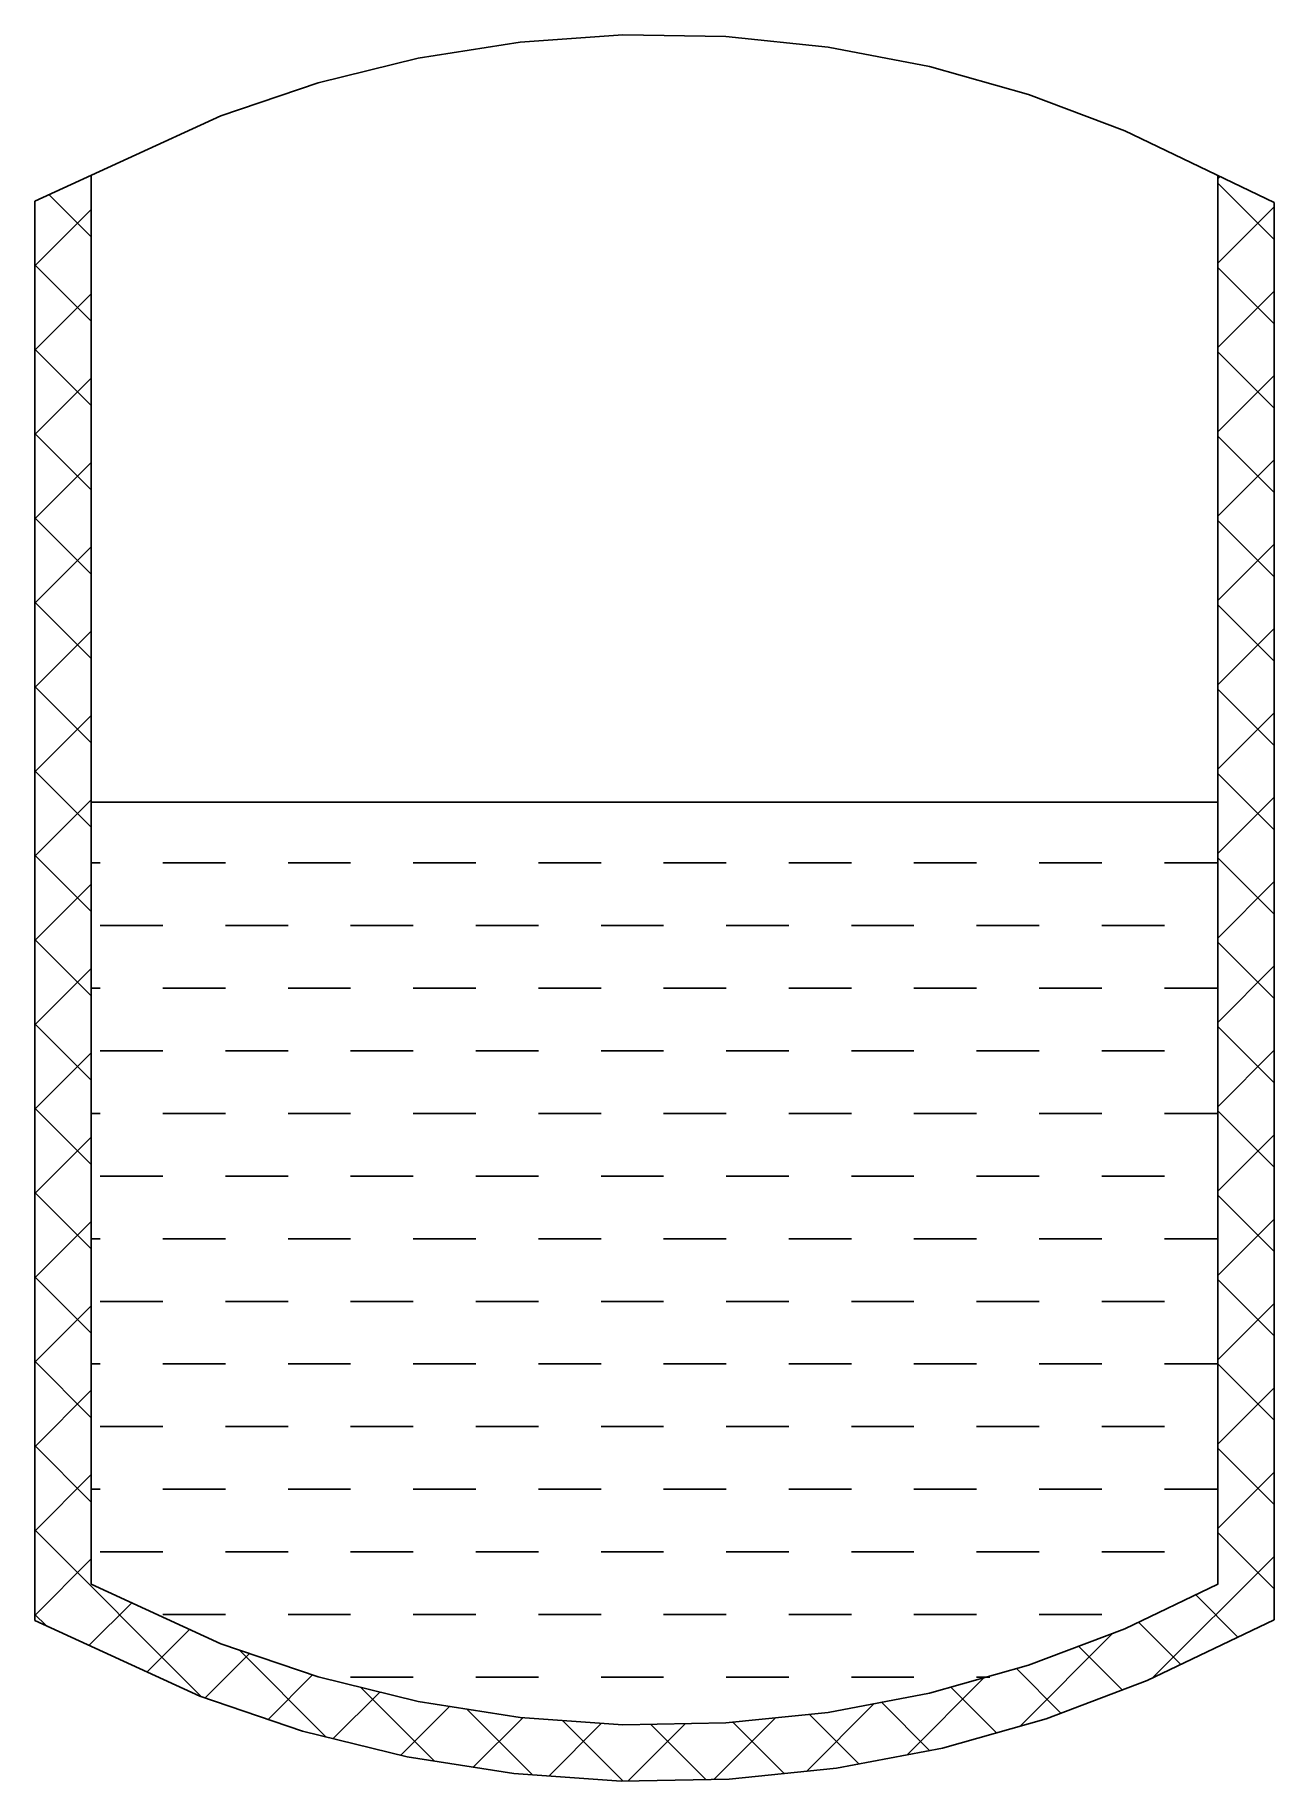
# Model space of a CAD drawing. Header units: millimetres. Extents: x -1703 to 1597, y -2399 to 2249.
import ezdxf

# ---------------------------------------------------------------- set-up
doc = ezdxf.new("R2010")
doc.units = ezdxf.units.MM

msp = doc.modelspace()

# ---------------------------------------------------------------- hatches: boundary and pattern name
at = {"linetype": 'ByBlock', "lineweight": -2}
h = msp.add_hatch(dxfattribs=at)
h.set_pattern_fill('DASH', color=0, scale=52.5, style=0)
h.set_pattern_definition([(0, (-278896.88, -101468.1), (166.6875, 166.6875), [166.6875, -166.6875])])
h.paths.add_polyline_path([(1447.2, 206.3), (-1552.8, 206.3), (-1552.8, -1874.8), (-1305.2, -1993.5), (-1048.6, -2090.3), (-784.6, -2164.7), (-515.2, -2216.2), (-242.4, -2244.3), (31.7, -2248.8), (305.2, -2229.8), (576.2, -2187.3), (842.5, -2121.6), (1102.1, -2033.4), (1447, -1875.1), (1447.2, -1874.9)])

# ---------------------------------------------------------------- linework, layer by layer
at = {"color": 0, "linetype": 'ByBlock', "lineweight": -2}
for p, q in [((-1552.8, 1875.1), (-1552.8, -1874.9)), ((-1552.8, 1875.1), (-1552.8, 1875.1)), ((1447.2, 1865.6), (1453.6, 1872)), ((-1552.8, 1711.4), (-1664.9, 1823.6)), ((1597.2, 1704.5), (1447.2, 1854.5)), ((-1702.8, 1806.2), (-1702.8, -1971.3)), ((-1702.8, 1634.2), (-1552.8, 1784.2)), ((1447.2, 1641.1), (1597.2, 1791.1)), ((-1552.8, 1486.9), (-1702.8, 1636.9)), ((1597.2, 1480), (1447.2, 1630)), ((-1702.8, 1409.7), (-1552.8, 1559.7)), ((1447.2, 1416.6), (1597.2, 1566.6)), ((-1552.8, 1262.4), (-1702.8, 1412.4)), ((1597.2, 1255.5), (1447.2, 1405.5)), ((-1702.8, 1185.2), (-1552.8, 1335.2)), ((1447.2, 1192.1), (1597.2, 1342.1)), ((-1552.8, 1037.9), (-1702.8, 1187.9)), ((1597.2, 1031), (1447.2, 1181)), ((1447.2, 967.6), (1597.2, 1117.6)), ((-1702.8, 960.7), (-1552.8, 1110.7)), ((-1552.8, 813.4), (-1702.8, 963.4)), ((1597.2, 806.5), (1447.2, 956.5)), ((-1702.8, 736.2), (-1552.8, 886.2)), ((1447.2, 743.1), (1597.2, 893.1)), ((-1552.8, 588.9), (-1702.8, 738.9)), ((1597.2, 582), (1447.2, 732)), ((-1702.8, 511.7), (-1552.8, 661.7)), ((1447.2, 518.6), (1597.2, 668.6)), ((-1552.8, 364.4), (-1702.8, 514.4)), ((1597.2, 357.5), (1447.2, 507.5)), ((-1702.8, 287.2), (-1552.8, 437.2)), ((1447.2, 294.1), (1597.2, 444.1)), ((-1552.8, 139.9), (-1702.8, 289.9)), ((1597.2, 132.9), (1447.2, 282.9)), ((-1702.8, 62.7), (-1552.8, 212.7)), ((-1552.8, 206.3), (1447.2, 206.3)), ((1447.2, 69.6), (1597.2, 219.6)), ((-1552.8, -84.7), (-1702.8, 65.3)), ((1505.7, 0), (1447.2, 58.4)), ((1597.2, -91.6), (1505.7, 0)), ((-1702.8, -161.8), (-1552.8, -11.8)), ((1447.2, -154.9), (1597.2, -4.9)), ((-1552.8, -309.2), (-1702.8, -159.2)), ((1597.2, -316.1), (1447.2, -166.1)), ((1447.2, -379.4), (1597.2, -229.4)), ((-1702.8, -386.3), (-1552.8, -236.3)), ((-1552.8, -533.7), (-1702.8, -383.7)), ((1597.2, -540.6), (1447.2, -390.6)), ((-1702.8, -610.8), (-1552.8, -460.8)), ((1447.2, -603.9), (1597.2, -453.9)), ((-1552.8, -758.2), (-1702.8, -608.2)), ((1597.2, -765.1), (1447.2, -615.1)), ((-1702.8, -835.3), (-1552.8, -685.3)), ((1447.2, -828.4), (1597.2, -678.4)), ((-1552.8, -982.7), (-1702.8, -832.7)), ((1597.2, -989.6), (1447.2, -839.6)), ((-1702.8, -1059.8), (-1552.8, -909.8)), ((1447.2, -1052.9), (1597.2, -902.9)), ((-1552.8, -1207.2), (-1702.8, -1057.2)), ((1597.2, -1214.1), (1447.2, -1064.1)), ((-1702.8, -1284.4), (-1552.8, -1134.4)), ((1447.2, -1277.4), (1597.2, -1127.4)), ((-1552.8, -1431.7), (-1702.8, -1281.7)), ((1597.2, -1438.6), (1447.2, -1288.6)), ((-1702.8, -1508.9), (-1552.8, -1358.9)), ((1447.2, -1501.9), (1597.2, -1351.9)), ((-1552.8, -1656.2), (-1702.8, -1506.2)), ((1597.2, -1663.1), (1447.2, -1513.1)), ((1447.2, -1726.5), (1597.2, -1576.5)), ((-1702.8, -1733.4), (-1552.8, -1583.4)), ((-1259, -2174.5), (-1702.8, -1730.7)), ((1597.2, -1887.6), (1447.2, -1737.6)), ((-1702.8, -1957.9), (-1552.8, -1807.9)), ((1273.6, -2124.6), (1597.2, -1801)), ((1500.8, -2015.7), (1388.4, -1903.3)), ((-1558.1, -2037.7), (-1444.9, -1924.6)), ((-1673.1, -1984.9), (-1702.8, -1955.2)), ((-1404.2, -2108.3), (-1291.1, -1995.2)), ((1349.1, -2088.5), (1236.6, -1976)), ((921.2, -2252.5), (1168.1, -2005.6)), ((1192.7, -2156.6), (1076.3, -2040.2)), ((-1249.2, -2177.8), (-1130.9, -2059.6)), ((-927.7, -2281.3), (-1158.9, -2050.1)), ((-1081.6, -2234.8), (-963.4, -2116.5)), ((620.4, -2328.8), (825.6, -2123.6)), ((1029.7, -2218.1), (911.1, -2099.5)), ((-908.4, -2286), (-784.4, -2162.1)), ((-638.4, -2346), (-834.8, -2149.7)), ((857.6, -2270.5), (736, -2148.9)), ((-728.3, -2330.4), (-598.3, -2200.5)), ((-377.4, -2382.6), (-552.2, -2207.7)), ((-535.5, -2362.2), (-403.7, -2230.4)), ((105.2, -2395), (269.4, -2230.8)), ((351.6, -2373.1), (531.6, -2193.1)), ((491.5, -2353.4), (359.6, -2221.5)), ((680, -2317.4), (551.8, -2189.2)), ((-334.4, -2385.6), (-193.8, -2245)), ((-136.5, -2399), (-297.7, -2237.8)), ((-123.1, -2398.7), (29.5, -2246.2)), ((84.4, -2395.3), (-63.2, -2247.7)), ((292.7, -2379.2), (156, -2242.5))]:
    msp.add_line(p, q, dxfattribs=at)
for points in [[(1597.2, 1803.2), (1199.9, 1993.6), (943.3, 2090.4), (679.3, 2164.9), (409.9, 2216.3), (137.1, 2244.4), (-137.1, 2248.9), (-410.7, 2229.9), (-681.7, 2187.4), (-948, 2121.8), (-1207.6, 2033.5), (-1702.8, 1806.2)], [(1447, -1875.1), (1447.2, -1874.9), (1447.2, 1875.1)], [(1597.2, -1969.5), (1597.2, 1803.2)], [(1447.2, -1875.1), (1199.9, -1993.6), (943.3, -2090.4), (679.3, -2164.9), (409.9, -2216.3), (137.1, -2244.4), (-137.1, -2248.9), (-410.7, -2229.9), (-681.7, -2187.4), (-948, -2121.8), (-1207.6, -2033.5), (-1552.5, -1875.2)], [(1597.2, -1969.5), (1258.9, -2131.7), (990.2, -2233.1), (713.8, -2311), (431.7, -2364.9), (146.1, -2394.3), (-141.1, -2399), (-427.6, -2379.1), (-711.3, -2334.6), (-990.1, -2265.9), (-1263.2, -2173), (-1702.8, -1971.3)]]:
    msp.add_lwpolyline(points, dxfattribs=at)

doc.saveas('drawing.dxf')
